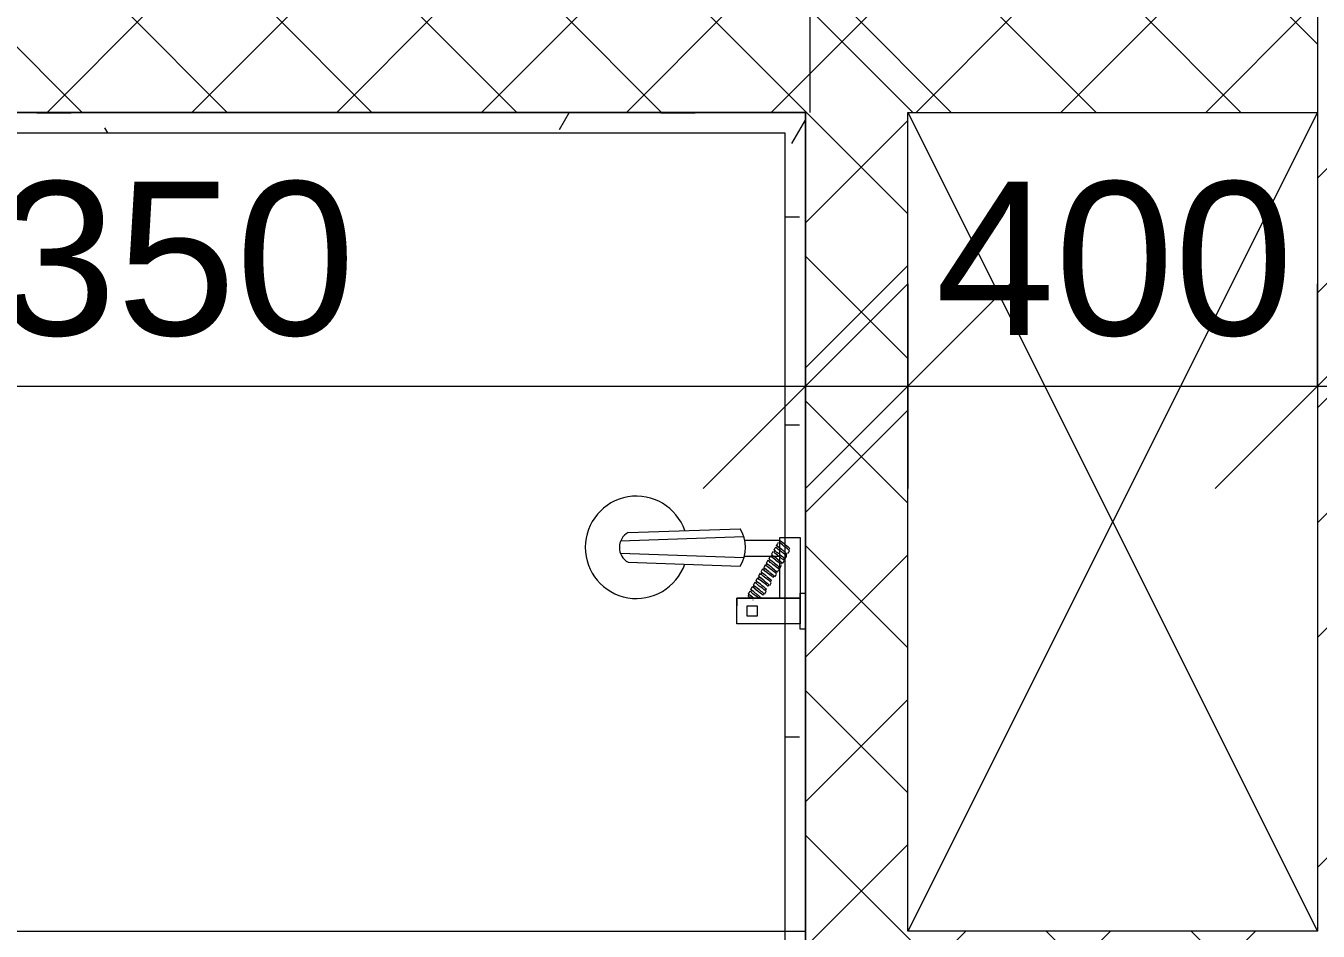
# Model space of a CAD drawing. Header units: millimetres. Extents: x -12746 to 995452, y -409013 to 338495.
# Drawn here: x 2225 to 3487, y -393 to 492 of the extents above; entities that cross this region are included whole.
import ezdxf

# ---------------------------------------------------------------- set-up
doc = ezdxf.new("R2010")
doc.units = ezdxf.units.MM
for name, color, linetype, lineweight in [('A-ANNO-DIMS', 211, 'Continuous', 9), ('A-ANNO-DIMS-100', 211, 'Continuous', 9), ('A-DETL-GENF', 92, 'Continuous', 9), ('A-WALL', 113, 'Continuous', 9), ('A-WALL-PATT', 111, 'Continuous', 18)]:
    doc.layers.add(name, color=color, linetype=linetype, lineweight=lineweight)
doc.styles.add('Arial', font='arial.ttf', dxfattribs={"height": 150})
doc.dimstyles.new('100', dxfattribs={"dimscale": 304.8, "dimtxt": 153.03891, "dimasz": 0.656168, "dimexe": 0.328084, "dimexo": 0.0625, "dimgap": 0.016404, "dimtad": 1, "dimdec": 0, "dimzin": 0, "dimdsep": 46, "dimtxsty": 'Arial', "dimblk1": 'OBLIQUE', "dimblk2": 'OBLIQUE', "dimsah": 1, "dimcen": 0.09, "dimdle": 0.328084, "dimazin": 0, "dimtfac": 1, "dimtdec": 4, "dimtix": 1, "dimtmove": 0, "dimatfit": 3, "dimfxl": 0.328084, "dimfxlon": 1, "dimtvp": 1, "dimtolj": 1, "dimtzin": 0, "dimarcsym": 2})
pattern_1 = [(45, (0, 0), (-70.7107, 70.7107), []), (135, (0, 0), (-70.7107, -70.7107), [])]
pattern_2 = [(0, (0, 0), (406.4, 101.6), [33.528, -271.272, 33.528, -271.272, -1625.6]), (0, (0, 0), (406.4, 101.6), [-609.6, 33.528, -576.072, 33.528, -271.272, -711.2]), (0, (0, 0), (406.4, 101.6), [-1524, 33.528, -169.672, 33.528, -474.472]), (120, (152.4, 50.8), (-291.1882, 301.1527), [33.528, -271.272, 33.528, -271.272, -1625.6]), (120, (152.4, 50.8), (-291.1882, 301.1527), [-609.6, 33.528, -576.072, 33.528, -271.272, -711.2]), (120, (152.4, 50.8), (-291.1882, 301.1527), [-1524, 33.528, -169.672, 33.528, -474.472]), (240, (203.2, 254), (-115.2118, -402.7527), [33.528, -271.272, 33.528, -271.272, -1625.6]), (240, (203.2, 254), (-115.2118, -402.7527), [-609.6, 33.528, -576.072, 33.528, -271.272, -711.2]), (240, (203.2, 254), (-115.2118, -402.7527), [-1524, 33.528, -169.672, 33.528, -474.472])]

# ---------------------------------------------------------------- blocks, each defined once
blk = doc.blocks.new('DETAIL-SHOWER - DETAIL-SHOWER-1548709-1st Floor FFL')
at = {"layer": 'A-DETL-GENF'}
for p, q in [((-800, 1330), (-800, 0)), ((0, 0), (0, 1330)), ((-435.4, 60.1), (-431.1, 180.6)), ((-414.7, 60.1), (-419.1, 180.6)), ((-439.6, 173.1), (-443.3, 63.8)), ((-410.6, 173.1), (-406.8, 63.8)), ((-499.8, 67), (-492.3, 67)), ((-499.8, 5), (-499.8, 67)), ((-499.8, 67), (-474.8, 67)), ((-499.8, 5), (-499.8, 67)), ((-474.8, 67), (-482.3, 67)), ((-474.8, 5), (-474.8, 67)), ((-474.8, 67), (-474.8, 5)), ((-492.3, 47), (-492.3, 57)), ((-492.3, 57), (-482.3, 57)), ((-482.3, 57), (-482.3, 47)), ((-476.7, 51.1), (-476.6, 51.2)), ((-474.8, 53.5), (-474.3, 54.1)), ((-474.8, 50.3), (-473.6, 52)), ((-474.8, 50.4), (-474.5, 50.8)), ((-474.5, 50.8), (-474, 51.4)), ((-474.3, 54.1), (-473.5, 55.1)), ((-474, 51.4), (-472.8, 53)), ((-473.6, 52), (-472.5, 53.5)), ((-473.5, 55.1), (-472.9, 55.7)), ((-472.9, 55.7), (-472.5, 55.9)), ((-472.8, 53), (-471.8, 54.3)), ((-471.1, 55.1), (-472.5, 55.9)), ((-472.5, 53.5), (-471.5, 54.7)), ((-471.8, 54.3), (-471, 55.2)), ((-471.5, 54.7), (-471.3, 54.9)), ((-471.4, 49.9), (-470.4, 51.2)), ((-471.3, 54.9), (-471.1, 55.1)), ((-471, 55.2), (-470.5, 55.7)), ((-470.5, 55.7), (-470.3, 55.7)), ((-470.4, 51.2), (-469.5, 52.3)), ((-469, 55), (-470.3, 55.8)), ((-469.7, 48.9), (-468.5, 50.5)), ((-469.5, 52.3), (-468.8, 53)), ((-467.7, 54.3), (-469, 55)), ((-468.8, 53), (-468.3, 53.4)), ((-468.5, 50.5), (-467.5, 51.8)), ((-466.8, 52.6), (-468.2, 53.4)), ((-467.5, 51.8), (-466.7, 52.7)), ((-466.7, 52.7), (-466.2, 53.2)), ((-466.2, 53.2), (-466, 53.2)), ((-464.7, 52.5), (-466, 53.3)), ((-464.9, 50.1), (-464.3, 50.7)), ((-463.3, 51.8), (-464.7, 52.5)), ((-464.6, 50.3), (-464.1, 50.8)), ((-464.3, 50.7), (-463.9, 50.9)), ((-464.1, 50.8), (-463.9, 50.9)), ((-462.5, 50.1), (-463.9, 50.9)), ((-463.9, 50.9), (-462.5, 50.1)), ((-462.4, 50.2), (-461.8, 50.7)), ((-461.8, 50.7), (-461.7, 50.7)), ((-460.4, 50), (-461.7, 50.8)), ((-433.5, 59.5), (-433.5, 25)), ((-417.9, 59.2), (-417.9, 25)), ((-482.3, 47), (-492.3, 47)), ((-474.8, 45.5), (-473.7, 46.9)), ((-474.8, 43.4), (-474.6, 43.2)), ((-474.3, 43.4), (-474.6, 43.2)), ((-473.7, 43.9), (-474.3, 43.4)), ((-473.7, 46.9), (-472.5, 48.5)), ((-472.9, 44.8), (-473.7, 43.9)), ((-472, 45.9), (-472.9, 44.8)), ((-472.5, 48.5), (-471.4, 49.9)), ((-472.4, 48.6), (-472.2, 48.9)), ((-470.9, 47.3), (-472, 45.9)), ((-471.6, 41.5), (-471.5, 41.7)), ((-471.6, 41.5), (-470.3, 40.7)), ((-471.4, 41.8), (-470.4, 43)), ((-470.6, 47.8), (-470.9, 47.3)), ((-470.8, 39.9), (-469.5, 39.1)), ((-470.5, 47.9), (-470.2, 48.3)), ((-470.4, 43), (-469.3, 44.4)), ((-470, 40.8), (-470.3, 40.7)), ((-470, 40.8), (-470.3, 40.7)), ((-470.2, 48.3), (-469.7, 48.9)), ((-469.4, 41.4), (-470, 40.8)), ((-469.4, 41.4), (-470, 40.8)), ((-469.5, 39.1), (-468.2, 38.4)), ((-468.6, 42.3), (-469.4, 41.4)), ((-468.6, 42.3), (-469.4, 41.4)), ((-469.3, 44.4), (-468.1, 46)), ((-467.7, 43.4), (-468.6, 42.3)), ((-467.7, 43.4), (-468.6, 42.3)), ((-468.2, 38.4), (-467.8, 38.6)), ((-468.1, 46), (-467.4, 47)), ((-468.1, 46.1), (-467.8, 46.5)), ((-468.1, 46.1), (-467.9, 46.4)), ((-467.8, 46.5), (-466.7, 47.9)), ((-467.8, 38.6), (-467.1, 39.3)), ((-466.6, 44.8), (-467.7, 43.4)), ((-466.6, 44.8), (-467.7, 43.4)), ((-467.4, 47), (-466.4, 48.3)), ((-467.4, 39), (-466, 38.3)), ((-467.1, 39.3), (-466.2, 40.5)), ((-466.7, 47.9), (-465.7, 49.1)), ((-466.2, 45.3), (-466.6, 44.8)), ((-466.2, 45.3), (-466.6, 44.8)), ((-466.4, 48.3), (-465.4, 49.5)), ((-466.2, 45.3), (-465, 47)), ((-466.2, 40.5), (-465, 41.9)), ((-466.1, 45.4), (-465.9, 45.8)), ((-465.7, 38.4), (-466, 38.3)), ((-465.9, 45.8), (-465.4, 46.4)), ((-465.7, 49.1), (-464.9, 50.1)), ((-465.1, 38.9), (-465.7, 38.4)), ((-465.4, 49.5), (-464.6, 50.3)), ((-465.4, 46.4), (-464.2, 48)), ((-464.3, 39.8), (-465.1, 38.9)), ((-465, 47), (-463.9, 48.5)), ((-465, 41.9), (-463.8, 43.5)), ((-463.4, 41), (-464.3, 39.8)), ((-464.2, 48), (-463.2, 49.3)), ((-463.9, 48.5), (-462.9, 49.7)), ((-463.8, 43.5), (-462.8, 45)), ((-463.8, 43.6), (-463.6, 43.9)), ((-463.8, 43.6), (-463.7, 43.7)), ((-462.3, 42.3), (-463.4, 41)), ((-463.2, 49.3), (-462.4, 50.2)), ((-462.9, 49.7), (-462.7, 49.9)), ((-462.8, 45), (-461.7, 46.3)), ((-462.8, 36.8), (-461.8, 38)), ((-462.7, 49.9), (-462.5, 50.1)), ((-462, 42.8), (-462.3, 42.3)), ((-461.9, 42.9), (-461.6, 43.3)), ((-461.8, 38), (-460.7, 39.4)), ((-461.7, 46.3), (-460.8, 47.3)), ((-461.6, 43.3), (-461.1, 43.9)), ((-461.1, 43.9), (-459.9, 45.5)), ((-460.8, 47.3), (-460.2, 48.1)), ((-460.7, 39.4), (-459.5, 41.1)), ((-459.1, 49.3), (-460.4, 50)), ((-460.2, 48.1), (-459.7, 48.4)), ((-459.1, 38.5), (-460, 37.3)), ((-459.1, 38.5), (-460, 37.3)), ((-459.9, 45.5), (-458.9, 46.8)), ((-458.2, 47.6), (-459.6, 48.4)), ((-459.5, 41), (-458.8, 42)), ((-459.5, 41.1), (-459.1, 41.5)), ((-459.5, 41.1), (-459.4, 41.2)), ((-459.4, 41.1), (-459.2, 41.4)), ((-459.1, 41.5), (-458.1, 42.9)), ((-458, 39.8), (-459.1, 38.5)), ((-458, 39.8), (-459.1, 38.5)), ((-458.9, 46.8), (-458.1, 47.7)), ((-458.8, 42), (-457.7, 43.3)), ((-458.1, 47.7), (-457.5, 48.2)), ((-458.1, 42.9), (-457.1, 44.1)), ((-457.6, 40.3), (-458, 39.8)), ((-457.6, 40.3), (-458, 39.8)), ((-457.7, 43.3), (-456.8, 44.5)), ((-457.6, 40.3), (-456.4, 42)), ((-457.5, 48.2), (-457.4, 48.2)), ((-457.5, 40.4), (-457.2, 40.8)), ((-456, 47.5), (-457.3, 48.3)), ((-457.2, 40.8), (-456.8, 41.4)), ((-457.1, 44.1), (-456.3, 45.1)), ((-456.8, 44.5), (-456, 45.4)), ((-456.8, 41.4), (-455.6, 43)), ((-456.4, 42), (-455.2, 43.5)), ((-456.4, 36.9), (-455.2, 38.6)), ((-456.3, 45.1), (-455.6, 45.7)), ((-454.7, 46.8), (-456, 47.5)), ((-456, 45.4), (-455.5, 45.8)), ((-455.6, 45.7), (-455.3, 45.9)), ((-455.6, 43), (-454.6, 44.3)), ((-455.5, 45.8), (-455.2, 45.9)), ((-453.9, 45.1), (-455.3, 45.9)), ((-455.2, 45.9), (-453.9, 45.1)), ((-455.2, 43.5), (-454.3, 44.7)), ((-455.2, 38.6), (-454.1, 40)), ((-455.2, 38.6), (-455, 38.9)), ((-455.2, 38.6), (-455, 38.7)), ((-454.6, 44.3), (-453.8, 45.3)), ((-454.3, 44.7), (-454.1, 44.9)), ((-454.1, 44.9), (-453.9, 45.1)), ((-454.1, 40), (-453.1, 41.3)), ((-453.8, 45.3), (-453.2, 45.7)), ((-453.2, 45.7), (-453.1, 45.7)), ((-453.2, 37.9), (-453, 38.3)), ((-451.8, 45), (-453.1, 45.8)), ((-453.1, 41.3), (-452.2, 42.3)), ((-453, 38.3), (-452.5, 39)), ((-452.5, 39), (-451.3, 40.5)), ((-452.2, 42.3), (-451.5, 43.1)), ((-450.4, 44.3), (-451.8, 45)), ((-451.5, 43.1), (-451.1, 43.4)), ((-451.3, 40.5), (-450.3, 41.8)), ((-449.6, 42.6), (-451, 43.4)), ((-450.3, 41.8), (-449.5, 42.8)), ((-450.2, 37), (-449.1, 38.4)), ((-449.6, 37.8), (-448.6, 39)), ((-449.5, 42.8), (-448.9, 43.2)), ((-449.1, 38.4), (-448.2, 39.5)), ((-448.9, 43.2), (-448.8, 43.2)), ((-447.4, 42.5), (-448.7, 43.3)), ((-448.6, 39), (-447.8, 40)), ((-448.3, 36.3), (-447.1, 37.9)), ((-448.2, 39.5), (-447.4, 40.4)), ((-447.9, 36.9), (-446.7, 38.3)), ((-447.8, 40), (-447.1, 40.6)), ((-446.1, 41.8), (-447.4, 42.5)), ((-447.4, 40.4), (-446.9, 40.8)), ((-447.1, 40.6), (-446.8, 40.8)), ((-447.1, 37.9), (-446.1, 39.2)), ((-446.9, 40.8), (-446.6, 40.9)), ((-445.4, 40), (-446.8, 40.8)), ((-446.7, 38.3), (-445.8, 39.5)), ((-446.6, 40.9), (-445.4, 40)), ((-446.1, 39.2), (-445.3, 40.1)), ((-445.8, 39.5), (-445.5, 39.8)), ((-445.5, 39.8), (-445.4, 40)), ((-445.3, 40.1), (-444.7, 40.6)), ((-444.7, 40.6), (-444.6, 40.6)), ((-443.3, 39.9), (-444.6, 40.6)), ((-443.7, 37.2), (-443, 37.9)), ((-441.9, 39.1), (-443.3, 39.9)), ((-443, 37.9), (-442.6, 38.3)), ((-441.1, 37.5), (-442.5, 38.3)), ((-441, 37.6), (-440.4, 38.1)), ((-440.4, 38.1), (-440.3, 38.1)), ((-438.9, 37.4), (-440.2, 38.1)), ((-463, 36.5), (-462.9, 36.7)), ((-463, 36.5), (-461.7, 35.8)), ((-462.2, 34.9), (-460.9, 34.1)), ((-461.4, 35.9), (-461.7, 35.8)), ((-461.4, 35.9), (-461.7, 35.8)), ((-460.8, 36.4), (-461.4, 35.9)), ((-460.8, 36.4), (-461.4, 35.9)), ((-460.9, 34.1), (-459.6, 33.4)), ((-460, 37.3), (-460.8, 36.4)), ((-460, 37.3), (-460.8, 36.4)), ((-459.6, 33.4), (-459.2, 33.6)), ((-459.2, 33.6), (-458.5, 34.3)), ((-458.8, 34), (-457.4, 33.3)), ((-458.5, 34.3), (-457.5, 35.5)), ((-457.5, 35.5), (-456.4, 36.9)), ((-457.1, 33.4), (-457.4, 33.3)), ((-456.5, 33.9), (-457.1, 33.4)), ((-455.7, 34.8), (-456.5, 33.9)), ((-454.8, 36), (-455.7, 34.8)), ((-453.7, 37.3), (-454.8, 36)), ((-454.5, 31.4), (-454.4, 31.6)), ((-454.5, 31.4), (-453.2, 30.6)), ((-454.3, 31.7), (-453.3, 32.8)), ((-453.3, 37.8), (-453.7, 37.3)), ((-453.7, 29.8), (-452.4, 29)), ((-453.3, 32.8), (-452.2, 34.3)), ((-452.9, 30.7), (-453.2, 30.6)), ((-452.9, 30.7), (-453.2, 30.6)), ((-452.3, 31.3), (-452.9, 30.7)), ((-452.3, 31.3), (-452.9, 30.7)), ((-452.4, 29), (-451.1, 28.2)), ((-451.5, 32.2), (-452.3, 31.3)), ((-451.5, 32.1), (-452.3, 31.3)), ((-452.2, 34.3), (-451, 35.9)), ((-450.6, 33.3), (-451.5, 32.2)), ((-450.6, 33.3), (-451.5, 32.1)), ((-451.1, 28.2), (-450.7, 28.5)), ((-451, 35.9), (-450.6, 36.4)), ((-451, 36), (-450.9, 36.1)), ((-450.9, 36.1), (-450.2, 37)), ((-450.9, 36), (-450.7, 36.3)), ((-450.7, 28.5), (-450, 29.2)), ((-450.6, 36.4), (-449.6, 37.8)), ((-449.5, 34.7), (-450.6, 33.3)), ((-449.5, 34.7), (-450.6, 33.3)), ((-450.3, 28.9), (-448.9, 28.1)), ((-450, 29.2), (-449, 30.4)), ((-449.1, 35.2), (-449.5, 34.7)), ((-449.1, 35.2), (-449.5, 34.7)), ((-449.4, 27.3), (-448.1, 26.5)), ((-449.1, 35.2), (-447.9, 36.9)), ((-449, 35.3), (-448.7, 35.7)), ((-449, 30.4), (-447.9, 31.8)), ((-448.6, 28.2), (-448.9, 28.1)), ((-448.7, 35.7), (-448.3, 36.3)), ((-448, 28.8), (-448.6, 28.2)), ((-448.1, 26.5), (-446.8, 25.8)), ((-447.2, 29.7), (-448, 28.8)), ((-447.9, 31.8), (-446.7, 33.4)), ((-446.3, 30.8), (-447.2, 29.7)), ((-446.7, 33.4), (-445.6, 34.8)), ((-446.7, 33.5), (-446.5, 33.8)), ((-446.5, 33.6), (-446.4, 33.8)), ((-445.2, 32.2), (-446.3, 30.8)), ((-445.9, 26.4), (-445.7, 26.6)), ((-445.9, 26.4), (-444.6, 25.6)), ((-445.6, 34.8), (-444.6, 36.1)), ((-445.6, 26.7), (-444.7, 27.9)), ((-444.8, 32.7), (-445.2, 32.2)), ((-444.7, 32.8), (-444.5, 33.2)), ((-444.7, 27.9), (-443.6, 29.3)), ((-444.6, 36.1), (-443.7, 37.2)), ((-444.5, 33.2), (-444, 33.8)), ((-444, 26), (-444.4, 25.6)), ((-444, 33.8), (-442.8, 35.4)), ((-443.3, 26.7), (-444, 26)), ((-443.6, 29.3), (-442.4, 30.9)), ((-442.4, 27.7), (-443.3, 26.7)), ((-442.8, 35.4), (-441.8, 36.7)), ((-442.4, 30.9), (-441.7, 31.9)), ((-441.4, 29), (-442.4, 27.7)), ((-442.3, 31), (-442.1, 31.3)), ((-441.8, 36.7), (-441, 37.6)), ((-441.7, 31.9), (-440.6, 33.2)), ((-440.4, 30.3), (-441.4, 29)), ((-441.3, 24.2), (-440.4, 25.4)), ((-440.6, 33.2), (-439.7, 34.4)), ((-440.5, 30.2), (-440.2, 30.6)), ((-440.4, 25.4), (-439.3, 26.8)), ((-440.2, 30.6), (-440.1, 30.8)), ((-440.1, 30.8), (-438.9, 32.4)), ((-439.7, 34.4), (-438.9, 35.2)), ((-439.3, 26.8), (-438.1, 28.4)), ((-437.6, 36.6), (-438.9, 37.4)), ((-438.9, 35.2), (-438.4, 35.7)), ((-438.9, 32.4), (-437.8, 33.8)), ((-437.6, 25.8), (-438.6, 24.7)), ((-437.6, 25.8), (-438.6, 24.7)), ((-438.4, 35.7), (-438.1, 35.7)), ((-436.8, 35), (-438.1, 35.8)), ((-438.1, 28.4), (-437.7, 28.9)), ((-438, 28.5), (-437.8, 28.8)), ((-438, 28.5), (-437.9, 28.6)), ((-437.8, 33.8), (-436.9, 34.9)), ((-437.7, 28.9), (-436.6, 30.3)), ((-436.6, 27.2), (-437.6, 25.8)), ((-436.6, 27.2), (-437.6, 25.8)), ((-436.9, 34.9), (-436.3, 35.5)), ((-436.6, 30.3), (-435.6, 31.5)), ((-436.2, 27.7), (-436.6, 27.2)), ((-436.2, 27.7), (-436.6, 27.2)), ((-436.3, 35.5), (-435.9, 35.6)), ((-436.2, 27.7), (-434.9, 29.4)), ((-436.1, 27.8), (-435.8, 28.2)), ((-434.6, 34.9), (-435.9, 35.6)), ((-435.8, 28.2), (-435.3, 28.8)), ((-435.6, 31.5), (-434.8, 32.5)), ((-435.3, 28.8), (-434.2, 30.4)), ((-435, 24.3), (-433.8, 25.9)), ((-434.9, 29.4), (-433.8, 30.9)), ((-434.8, 32.5), (-434.2, 33.1)), ((-433.3, 34.1), (-434.6, 34.9)), ((-434.2, 33.1), (-433.8, 33.3)), ((-434.2, 30.4), (-433.1, 31.7)), ((-432.4, 32.5), (-433.8, 33.3)), ((-433.8, 30.9), (-432.8, 32.1)), ((-433.8, 25.9), (-432.7, 27.4)), ((-433.7, 26), (-433.5, 26.3)), ((-433.1, 31.7), (-432.3, 32.6)), ((-432.8, 32.1), (-432.6, 32.3)), ((-432.7, 27.4), (-431.7, 28.6)), ((-432.6, 32.3), (-432.4, 32.5)), ((-432.3, 32.6), (-431.8, 33.1)), ((-431.8, 33.1), (-431.6, 33.1)), ((-431.8, 25.3), (-431.5, 25.7)), ((-431.7, 28.6), (-430.8, 29.7)), ((-430.3, 32.4), (-431.6, 33.2)), ((-431.5, 25.7), (-431, 26.3)), ((-431, 26.3), (-429.9, 27.9)), ((-430.8, 29.7), (-430.1, 30.5)), ((-429, 31.7), (-430.3, 32.4)), ((-430.1, 30.5), (-429.6, 30.8)), ((-429.9, 27.9), (-428.8, 29.2)), ((-428.2, 30), (-429.5, 30.8)), ((-428.8, 29.2), (-428, 30.1)), ((-428.7, 24.4), (-427.7, 25.7)), ((-428, 30.1), (-427.5, 30.6)), ((-427.7, 25.7), (-426.7, 26.9)), ((-427.5, 30.6), (-427.3, 30.6)), ((-426, 29.9), (-427.3, 30.7)), ((-426.7, 26.9), (-426, 27.7)), ((-426.7, 23.8), (-425.5, 25.4)), ((-426.3, 24.4), (-425.2, 25.9)), ((-424.7, 29.2), (-426, 29.9)), ((-426, 27.7), (-425.4, 28.2)), ((-425.5, 25.4), (-424.5, 26.7)), ((-425.4, 28.2), (-425.2, 28.3)), ((-424.4, 27.9), (-425.2, 28.3)), ((-425.2, 25.9), (-424.2, 27.1)), ((-424.5, 26.7), (-423.7, 27.6)), ((-424.2, 27.1), (-424, 27.3)), ((-424, 27.3), (-423.8, 27.5)), ((-423.7, 27.6), (-423.2, 28.1)), ((-423.2, 28.1), (-423, 28.1)), ((-421.7, 27.4), (-423, 28.2)), ((-420.4, 26.7), (-421.7, 27.4)), ((-420.9, 24.7), (-420.3, 25.3)), ((-420.3, 25.3), (-419.9, 25.5)), ((-418.5, 24.7), (-419.9, 25.5)), ((-418.4, 24.9), (-417.8, 25.3)), ((-417.8, 25.3), (-417.7, 25.3)), ((-474.8, 25), (-415.5, 25)), ((-445.1, 24.8), (-443.8, 24)), ((-443.8, 24), (-442.5, 23.3)), ((-441.6, 23.9), (-441.4, 24.1)), ((-441.6, 23.9), (-440.2, 23.1)), ((-440.7, 22.3), (-439.4, 21.5)), ((-439.9, 23.2), (-440.2, 23.1)), ((-439.9, 23.2), (-440.2, 23.1)), ((-439.3, 23.8), (-439.9, 23.2)), ((-439.3, 23.8), (-439.9, 23.2)), ((-439.4, 21.5), (-438.1, 20.8)), ((-438.6, 24.7), (-439.3, 23.8)), ((-438.6, 24.7), (-439.3, 23.8)), ((-438.1, 20.8), (-437.7, 21)), ((-437.7, 21), (-437, 21.7)), ((-437.3, 21.4), (-435.9, 20.6)), ((-437, 21.7), (-436.1, 22.9)), ((-436.4, 19.8), (-435.1, 19)), ((-436.1, 22.9), (-435, 24.3)), ((-435.6, 20.8), (-435.9, 20.6)), ((-435, 21.3), (-435.6, 20.8)), ((-435.1, 19), (-433.8, 18.3)), ((-434.3, 22.2), (-435, 21.3)), ((-433.3, 23.4), (-434.3, 22.2)), ((-433.8, 18.3), (-433.4, 18.5)), ((-433.4, 18.5), (-433, 18.9)), ((-432.3, 24.7), (-433.3, 23.4)), ((-433, 18.9), (-432.8, 19.1)), ((-433, 18.9), (-431.6, 18.1)), ((-432.7, 19.2), (-431.8, 20.4)), ((-431.9, 25.2), (-432.3, 24.7)), ((-431.8, 20.4), (-430.6, 21.8)), ((-431.3, 18.3), (-431.6, 18.1)), ((-431.3, 18.3), (-431.6, 18.1)), ((-430.7, 18.8), (-431.3, 18.3)), ((-430.7, 18.8), (-431.3, 18.3)), ((-431.1, 17), (-429.8, 16.2)), ((-429.9, 19.7), (-430.7, 18.8)), ((-429.9, 19.7), (-430.7, 18.8)), ((-430.6, 21.8), (-429.5, 23.4)), ((-429, 20.8), (-429.9, 19.7)), ((-429, 20.8), (-429.9, 19.7)), ((-429.8, 16.2), (-428.5, 15.5)), ((-429.5, 23.4), (-428.7, 24.4)), ((-427.9, 22.2), (-429, 20.8)), ((-427.9, 22.2), (-429, 20.8)), ((-428.5, 15.5), (-428.1, 15.7)), ((-428.1, 15.7), (-427.4, 16.4)), ((-427.6, 22.7), (-427.9, 22.2)), ((-427.5, 22.7), (-427.9, 22.2)), ((-427.6, 16.2), (-427.5, 16.3)), ((-427.6, 16.2), (-426.3, 15.4)), ((-427.5, 22.7), (-426.3, 24.4)), ((-427.5, 22.8), (-427.2, 23.2)), ((-427.4, 16.4), (-426.4, 17.6)), ((-427.4, 16.4), (-426.4, 17.6)), ((-427.2, 23.2), (-426.7, 23.8)), ((-426.4, 17.6), (-425.3, 19.1)), ((-426.4, 17.6), (-425.3, 19)), ((-426, 15.5), (-426.3, 15.4)), ((-426, 15.5), (-426.3, 15.4)), ((-425.4, 16), (-426, 15.5)), ((-425.4, 16), (-426, 15.5)), ((-424.6, 16.9), (-425.4, 16)), ((-424.6, 16.9), (-425.4, 16)), ((-425.3, 19), (-424.1, 20.7)), ((-425.3, 19.1), (-424.1, 20.7)), ((-423.7, 18.1), (-424.6, 16.9)), ((-423.7, 18.1), (-424.6, 16.9)), ((-424.1, 20.7), (-423.8, 21.2)), ((-424.1, 20.8), (-423.9, 21)), ((-424.1, 20.8), (-423.9, 21)), ((-424.1, 20.7), (-424, 20.9)), ((-423.8, 21.2), (-422.7, 22.5)), ((-422.6, 19.4), (-423.7, 18.1)), ((-422.6, 19.4), (-423.7, 18.1)), ((-422.7, 22.5), (-421.7, 23.8)), ((-422.2, 19.9), (-422.6, 19.4)), ((-422.2, 19.9), (-422.6, 19.4)), ((-422.2, 19.9), (-421, 21.6)), ((-422.1, 20), (-421.9, 20.4)), ((-421.9, 20.4), (-421.4, 21.1)), ((-421.7, 23.8), (-420.9, 24.7)), ((-421.4, 21.1), (-420.2, 22.6)), ((-421, 21.6), (-419.8, 23.1)), ((-420.2, 22.6), (-419.2, 23.9)), ((-419.8, 23.1), (-418.9, 24.3)), ((-419.2, 23.9), (-418.4, 24.9)), ((-418.9, 24.3), (-418.7, 24.6)), ((-418.7, 24.6), (-418.5, 24.7)), ((-415.5, 25), (-415.5, 5)), ((-900, 0), (0, 0)), ((-504.8, 5), (-469.8, 5)), ((-504.8, 0), (-504.8, 5)), ((-469.8, 0), (-504.8, 0)), ((-499.8, 5), (-474.8, 5)), ((-474.8, 5), (-499.8, 5)), ((-492.3, 5), (-499.8, 5)), ((-474.8, 5), (-482.3, 5)), ((-415.5, 5), (-474.8, 5)), ((-469.8, 5), (-469.8, 0))]:
    blk.add_line(p, q, dxfattribs=at)
for centre, radius, start, end in [((-425, 165), 50, 289.0727, 250.7814), ((-425.1, 165.1), 16.6, 29.0139, 150.9876), ((-425.1, 92.2), 33.8, 237.3147, 302.6867)]:
    blk.add_arc(centre, radius, start, end, dxfattribs=at)
blk = doc.blocks.new('DIMBLOCK16-1st Floor FFL')
at = {"layer": 'A-ANNO-DIMS-100', "transparency": 16777216}
for p, q in [((2990.9, 4772.2), (2890.9, 4872.2)), ((2990.9, 407.2), (2990.9, 4872.2)), ((2890.9, 4772.2), (3090.9, 4772.2)), ((2990.9, 4772.2), (2890.9, 4772.2)), ((2990.9, 4772.2), (3090.9, 4672.2)), ((2990.9, 507.2), (2890.9, 607.2)), ((2890.9, 507.2), (3090.9, 507.2)), ((2990.9, 507.2), (2890.9, 507.2)), ((2990.9, 507.2), (3090.9, 407.2))]:
    blk.add_line(p, q, dxfattribs=at)
at = {"layer": 'A-ANNO-DIMS-100', "color": 0, "transparency": 16777216, "insert": (2791.2, 2408.9), "char_height": 150, "width": 553.765, "attachment_point": 1, "rotation": 90, "line_spacing_factor": 0.941778, "style": 'Arial'}
blk.add_mtext('4265', dxfattribs=at)
blk = doc.blocks.new('_Oblique')
at = {"color": 0, "linetype": 'ByBlock', "lineweight": -2}
blk.add_line((-0.5, -0.5), (0.5, 0.5), dxfattribs=at)
blk = doc.blocks.new('DIMBLOCK52-1st Floor FFL')
at = {"layer": 'A-ANNO-DIMS-100', "transparency": 16777216}
for p, q in [((3086.1, 139.7), (3186.1, 239.7)), ((3086.1, 239.7), (3086.1, 39.7)), ((3086.1, 139.7), (3086.1, 239.7)), ((3486.1, 139.7), (3586.1, 239.7)), ((3486.1, 239.7), (3486.1, 39.7)), ((3486.1, 139.7), (3486.1, 239.7)), ((2986.1, 139.7), (3586.1, 139.7)), ((3086.1, 139.7), (2986.1, 39.7)), ((3486.1, 139.7), (3386.1, 39.7))]:
    blk.add_line(p, q, dxfattribs=at)
at = {"layer": 'A-ANNO-DIMS-100', "color": 0, "transparency": 16777216, "insert": (3113.1, 339.5), "char_height": 150, "width": 415.324, "attachment_point": 1, "line_spacing_factor": 0.941778, "style": 'Arial'}
blk.add_mtext('400', dxfattribs=at)
blk = doc.blocks.new('DIMBLOCK53-1st Floor FFL')
at = {"layer": 'A-ANNO-DIMS-100', "transparency": 16777216}
for p, q in [((1636.1, 139.7), (1736.1, 239.7)), ((1636.1, 239.7), (1636.1, 39.7)), ((1636.1, 139.7), (1636.1, 239.7)), ((2986.1, 139.7), (3086.1, 239.7)), ((2986.1, 239.7), (2986.1, 39.7)), ((2986.1, 139.7), (2986.1, 239.7)), ((1536.1, 139.7), (3086.1, 139.7)), ((1636.1, 139.7), (1536.1, 39.7)), ((2986.1, 139.7), (2886.1, 39.7))]:
    blk.add_line(p, q, dxfattribs=at)
at = {"layer": 'A-ANNO-DIMS-100', "color": 0, "transparency": 16777216, "insert": (2080.4, 339.5), "char_height": 150, "width": 553.765, "attachment_point": 1, "line_spacing_factor": 0.941778, "style": 'Arial'}
blk.add_mtext('1350', dxfattribs=at)

msp = doc.modelspace()

# ---------------------------------------------------------------- hatches: boundary and pattern name
at = {"layer": 'A-WALL-PATT', "lineweight": 9}
h = msp.add_hatch(dxfattribs=at)
h.set_pattern_fill('FP_1', color=256, style=0, pattern_type=2)
h.set_pattern_definition([(45, (0, 0), (-112.2532, 112.2532), []), (45, (112.25, 0), (-112.2532, 112.2532), [79.375, -39.687])])
h.paths.add_polyline_path([(3693.3, -6227.8), (3736.1, -6227.8), (3736.1, -2962.8), (3486.1, -2962.8), (3486.1, -6227.8)])
h.paths.add_polyline_path([(3523.2, -962.8), (3736.1, -962.8), (3736.1, 1322.2), (3486.1, 1322.2), (3486.1, -962.8)])
h.paths.add_polyline_path([(3598.2, 1922.2), (3736.1, 1922.2), (3736.1, 4222.2), (3486.1, 4222.2), (3486.1, 1922.2)])
h = msp.add_hatch(dxfattribs=at)
h.set_pattern_fill('FP_3', color=256, style=0, pattern_type=2)
h.set_pattern_definition(pattern_1)
h.paths.add_polyline_path([(3282.4, 407.2), (3486.1, 407.2), (3486.1, 507.2), (1636.1, 507.2), (1636.1, 407.2), (3086.1, 407.2)])
h = msp.add_hatch(dxfattribs=at)
h.set_pattern_fill('FP_4', color=256, style=0, pattern_type=2)
h.set_pattern_definition(pattern_2)
h.paths.add_polyline_path([(2966.1, 387.2), (2966.1, 407.2), (1636.1, 407.2), (1636.1, 387.2), (2640, 387.2)])
h = msp.add_hatch(dxfattribs=at)
h.set_pattern_fill('FP_4', color=256, style=0, pattern_type=2)
h.set_pattern_definition(pattern_2)
h.paths.add_polyline_path([(2986.1, -492.8), (2986.1, 407.2), (2966.1, 407.2), (2966.1, -492.8)])
h = msp.add_hatch(dxfattribs=at)
h.set_pattern_fill('FP_3', color=256, style=0, pattern_type=2)
h.set_pattern_definition(pattern_1)
h.paths.add_polyline_path([(3086.1, -492.8), (3086.1, 407.2), (2986.1, 407.2), (2986.1, -492.8)])
h = msp.add_hatch(dxfattribs=at)
h.set_pattern_fill('FP_3', color=256, style=0, pattern_type=2)
h.set_pattern_definition(pattern_1)
h.paths.add_polyline_path([(3086.1, -492.8), (3486.1, -492.8), (3486.1, -392.8), (3086.1, -392.8)])

# ---------------------------------------------------------------- linework, layer by layer
at = {"lineweight": 9}
for p, q in [((3486.1, 407.2), (3086.1, -392.8)), ((3086.1, 407.2), (3486.1, -392.8))]:
    msp.add_line(p, q, dxfattribs=at)
at = {"layer": 'A-WALL', "lineweight": 18}
for p, q in [((3486.1, 1322.2), (3486.1, -392.8)), ((2966.1, 407.2), (2986.1, 407.2)), ((2986.1, 407.2), (2986.1, -492.8)), ((3086.1, 407.2), (3486.1, 407.2)), ((3086.1, -392.8), (3086.1, 407.2)), ((1636.1, 387.2), (2966.1, 387.2)), ((2966.1, 387.2), (2966.1, -512.8)), ((3486.1, -392.8), (3086.1, -392.8))]:
    msp.add_line(p, q, dxfattribs=at)
at = {"layer": 'A-WALL'}
msp.add_line((1636.1, 407.2), (2966.1, 407.2), dxfattribs=at)

# ---------------------------------------------------------------- block references
at = {"layer": 'A-DETL-GENF', "rotation": 89.9999999999999}
msp.add_blockref('DETAIL-SHOWER - DETAIL-SHOWER-1548709-1st Floor FFL', (2986.1, 407.2), dxfattribs=at)

# ---------------------------------------------------------------- dimensions: what is measured, and where the dimension line sits
at = {"layer": 'A-ANNO-DIMS'}
dim = msp.add_linear_dim(base=(2990.9, 4772.2), p1=(2890.9, 507.2), p2=(2890.9, 4772.2), angle=90, dimstyle='100', override={"dimpost": '<>', "dimfxl": 4264.999817}, dxfattribs=at)
dim.commit()
dim.dimension.update_dxf_attribs({"geometry": 'DIMBLOCK16-1st Floor FFL', "text_midpoint": (2909.3, 2639.7)})
for base, p1, p2, override, picture, middle in [((2986.1, 139.7), (1636.1, 239.7), (2986.1, 239.7), {"dimpost": '<>', "dimfxl": 1350}, 'DIMBLOCK53-1st Floor FFL', (2311.1, 221.4)), ((3486.1, 139.7), (3086.1, 239.7), (3486.1, 239.7), {"dimpost": '<>', "dimfxl": 400.000006}, 'DIMBLOCK52-1st Floor FFL', (3286.1, 221.3))]:
    dim = msp.add_linear_dim(base=base, p1=p1, p2=p2, dimstyle='100', override=override, dxfattribs=at)
    dim.commit()
    dim.dimension.update_dxf_attribs({"geometry": picture, "text_midpoint": middle})

doc.saveas('drawing.dxf')
